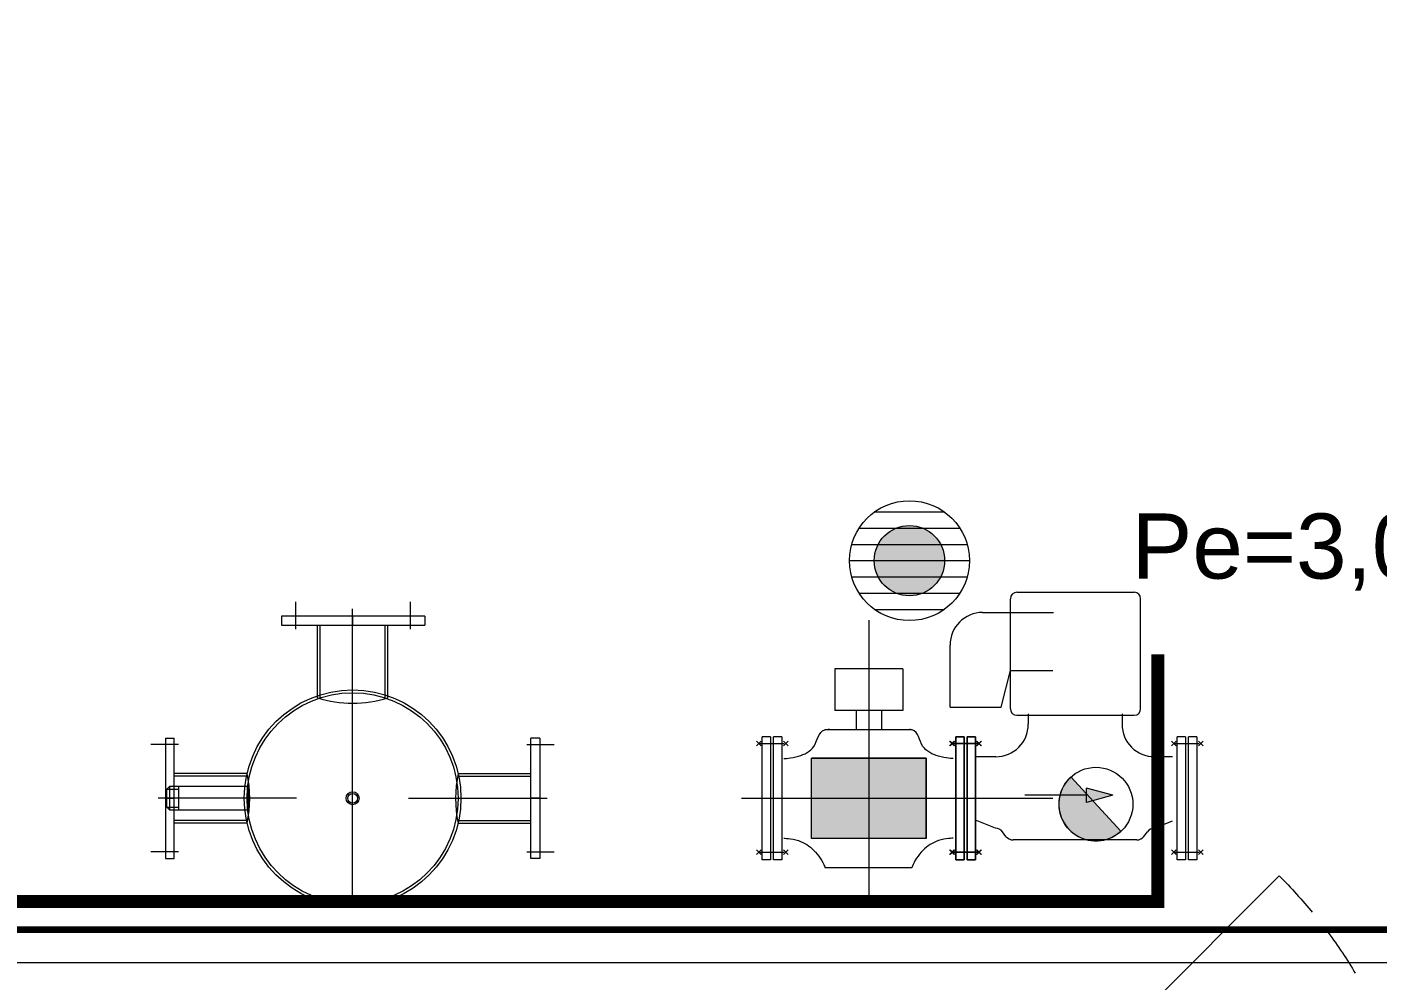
# Model space of a CAD drawing. Header units: millimetres. Extents: x 1322820 to 1391563, y 1051909 to 1098256.
# Drawn here: x 1347829 to 1349902, y 1079192 to 1080657 of the extents above; entities that cross this region are included whole.
import ezdxf

# ---------------------------------------------------------------- set-up
doc = ezdxf.new("R2010")
doc.units = ezdxf.units.MM
doc.header["$MEASUREMENT"] = 0
for name, pattern in [('Dashed', [282.222223, 141.111112, -141.111112]), ('Dot & Dashed', [335.138881, 176.388884, -88.194442, 0, -70.555556]), ('DUBLU_INTRERUPT', [1.093612, 0.529167, -0.211667, 0.141111, -0.211667]), ('Linie de axa (2)', [17025.055165, 8960.555286, -4480.277643, 0, -3584.222236]), ('pard', [115, 75, -40]), ('R', [10414, 5080, -2540, 254, -2540]), ('R (4)', [10414, 5080, -2540, 254, -2540]), ('strich_line', [2032, 1016, -1016])]:
    doc.linetypes.add(name, pattern=pattern)
doc.layers.get('0').update_dxf_attribs({"true_color": 0x787878})
doc.layers.add('calorifere_Pen_No__1', color=250, linetype='Continuous', lineweight=13)
doc.layers.add('Circuite', color=7, linetype='Continuous', lineweight=25)
for name, color, linetype, true_color in [('instalatii - echipamente', 7, 'Continuous', 0x787878), ('New_ARCHICAD Windows', 7, 'Continuous', 0x787878), ('New_rezistenta - pereti de rezistenta', 7, 'Continuous', 0x787878)]:
    doc.layers.add(name, color=color, linetype=linetype, true_color=true_color)
for name, color, linetype, lineweight, true_color in [('instalatii - echipamente_Pen_No__1', 7, 'Continuous', 13, 0x787878), ('instalatii - echipamente_Pen_No__102', 7, 'Continuous', 13, 0x787878), ('instalatii - echipamente_Pen_No__244', 7, 'Continuous', 13, 0x787878), ('instalatii - echipamente_Pen_No__99', 7, 'Continuous', 13, 0x787878), ('New_ARCHICAD Windows_Pen_No__1', 7, 'Continuous', 13, 0x787878), ('New_ARCHICAD Windows_Pen_No__21', 7, 'Continuous', 20, 0x787878), ('New_arhitectura - suprafete DTAC_Pen_No__14', 7, 'Continuous', 18, 0x787878), ('New_instalatii - echipamente_Pen_No__1', 7, 'Continuous', 13, 0x787878), ('New_instalatii - echipamente_Pen_No__102', 7, 'Continuous', 13, 0x787878)]:
    doc.layers.add(name, color=color, linetype=linetype, lineweight=lineweight, true_color=true_color)
doc.styles.add('GENERATED_STYLE_4', font='arialbi.ttf')
doc.linetypes.add('1_ - 1_100', pattern='A,0,[6,A.39 PLAN MOBILARE - PLAN TERASA1.Shx,S=5.555556,R=0,X=0,Y=4.75314e-16],-700,0', length=700)

# ---------------------------------------------------------------- blocks, each defined once
blk = doc.blocks.new('Horizontal Multi-Sash Window 23')
at = {"layer": 'New_ARCHICAD Windows_Pen_No__1', "color": 7, "linetype": 'Continuous', "lineweight": 13}
for p, q in [((975, 25), (427, 573)), ((-1000, 200), (-1000, 300)), ((-1000, 300), (1000, 300)), ((1000, 300), (1000, 200)), ((250, 25), (925, 25)), ((-950, 0), (175, 0)), ((-950, -25), (175, -25)), ((175, -50), (-950, -50)), ((950, -50), (225, -50)), ((-970, -180), (970, -180))]:
    blk.add_line(p, q, dxfattribs=at)
at = {"layer": 'New_ARCHICAD Windows_Pen_No__1', "color": 7, "linetype": 'Dashed', "lineweight": 13}
blk.add_line((-1000, 200), (1000, 200), dxfattribs=at)
at = {"layer": 'New_ARCHICAD Windows_Pen_No__1', "color": 7, "linetype": 'pard', "lineweight": 13}
blk.add_arc((975, 25), 775, 135, 180, dxfattribs=at)
at = {"layer": 'New_ARCHICAD Windows_Pen_No__21', "color": 7, "linetype": 'Continuous', "lineweight": 20}
for p, q in [((-1000, 200), (-1000, 0)), ((1000, 200), (1000, 0)), ((200, 25), (250, 25)), ((200, -25), (200, 25)), ((250, 25), (250, -25)), ((250, 25), (925, 25)), ((925, -25), (925, 25)), ((925, 25), (975, 25)), ((975, 25), (975, -25)), ((-1000, 0), (-950, 0)), ((-1000, 0), (-1000, -50)), ((-1000, 0), (-1000, -50)), ((-950, 0), (-950, -50)), ((175, -50), (175, 0)), ((175, 0), (200, 0)), ((200, 0), (200, -25)), ((250, 0), (925, 0)), ((975, -25), (975, 0)), ((975, 0), (1000, 0)), ((1000, 0), (1000, -50)), ((1000, 0), (1000, -50)), ((200, -25), (225, -25)), ((250, -25), (200, -25)), ((225, -25), (225, -50)), ((925, -25), (250, -25)), ((975, -25), (925, -25)), ((950, -50), (950, -25)), ((950, -25), (975, -25)), ((-950, -50), (-1000, -50)), ((-970, -50), (-970, -180)), ((200, -50), (175, -50)), ((225, -50), (200, -50)), ((1000, -50), (950, -50)), ((970, -50), (970, -180)), ((-1000, -180), (-970, -180)), ((1000, -180), (970, -180))]:
    blk.add_line(p, q, dxfattribs=at)
blk = doc.blocks.new('Wall_15_1', base_point=(1346928.5, 1078980.6))
at = {"layer": 'New_ARCHICAD Windows', "color": 7, "linetype": 'Continuous', "lineweight": 13, "xscale": -1, "zscale": 1000}
blk.add_blockref('Horizontal Multi-Sash Window 23', (1350178.5, 1078780.6), dxfattribs=at)
blk = doc.blocks.new('Line_7_1', base_point=(1349495.9, 1079477.4))
at = {"layer": 'instalatii - echipamente', "linetype": 'Continuous', "lineweight": 0, "true_color": 0x000000}
blk.add_hatch(color=18, dxfattribs=at).paths.add_polyline_path([(1349495.9, 1079477.4), (1349455.6, 1079488.2), (1349455.6, 1079466.5)])
at = {"layer": 'instalatii - echipamente_Pen_No__1', "color": 7, "linetype": 'Continuous', "lineweight": 13}
for p, q in [((1349495.9, 1079477.4), (1349455.6, 1079488.2)), ((1349455.6, 1079466.5), (1349455.6, 1079488.2)), ((1349495.9, 1079477.4), (1349455.6, 1079466.5))]:
    blk.add_line(p, q, dxfattribs=at)
at = {"layer": 'instalatii - echipamente_Pen_No__1', "color": 7, "linetype": 'Linie de axa (2)', "lineweight": 13}
blk.add_line((1349455.6, 1079477.4), (1349360.8, 1079477.4), dxfattribs=at)
blk = doc.blocks.new('terasa')
at = {"layer": 'instalatii - echipamente_Pen_No__102', "linetype": 'Continuous', "lineweight": 0}
blk.add_hatch(color=256, dxfattribs=at).paths.add_polyline_path([(1349033.104, 1079534.158), (1349209.309, 1079534.158), (1349209.309, 1079410.958), (1349033.104, 1079410.958)])
at = {"layer": 'instalatii - echipamente_Pen_No__102', "linetype": 'Continuous', "lineweight": 13}
h = blk.add_hatch(color=256, dxfattribs=at)
edge = h.paths.add_edge_path()
edge.add_line((1349508.013, 1079422.282), (1349431.22, 1079505.723))
edge.add_arc((1349469.617, 1079464.002), 56.7, 132.62413, 222.62413)
edge.add_arc((1349469.617, 1079464.002), 56.7, 222.62413, 312.62413)
at = {"layer": 'New_instalatii - echipamente_Pen_No__102', "linetype": 'Continuous', "lineweight": 13}
blk.add_hatch(color=256, dxfattribs=at).paths.add_polyline_path([(1349237.547, 1079837.549, 1), (1349129.547, 1079837.549, 1)])
at = {"layer": 'instalatii - echipamente_Pen_No__1', "linetype": 'Linie de axa (2)', "lineweight": 13}
for p, q in [((1348241.446, 1079732.502), (1348241.446, 1079774.559)), ((1348417.446, 1079732.502), (1348417.446, 1079774.559)), ((1348060.885, 1079555.281), (1348018.829, 1079555.281)), ((1348596.118, 1079555.281), (1348638.174, 1079555.281)), ((1348948.79, 1079553.247), (1348955.949, 1079560.406)), ((1348955.949, 1079553.247), (1348948.79, 1079560.406)), ((1348951.54, 1079556.826), (1348991.26, 1079556.826)), ((1348990.062, 1079553.247), (1348997.222, 1079560.406)), ((1348997.222, 1079553.247), (1348990.062, 1079560.406)), ((1349252.351, 1079553.247), (1349245.192, 1079560.406)), ((1349245.192, 1079553.247), (1349252.351, 1079560.406)), ((1349245.97, 1079553.247), (1349253.129, 1079560.406)), ((1349253.129, 1079553.247), (1349245.97, 1079560.406)), ((1349248.72, 1079556.826), (1349288.44, 1079556.826)), ((1349290.874, 1079556.826), (1349251.154, 1079556.826)), ((1349293.624, 1079553.247), (1349286.465, 1079560.406)), ((1349286.465, 1079553.247), (1349293.624, 1079560.406)), ((1349287.242, 1079553.247), (1349294.402, 1079560.406)), ((1349294.402, 1079553.247), (1349287.242, 1079560.406)), ((1349585.97, 1079553.247), (1349593.129, 1079560.406)), ((1349593.129, 1079553.247), (1349585.97, 1079560.406)), ((1349588.72, 1079556.826), (1349628.44, 1079556.826)), ((1349627.242, 1079553.247), (1349634.402, 1079560.406)), ((1349634.402, 1079553.247), (1349627.242, 1079560.406)), ((1348060.885, 1079390.281), (1348018.829, 1079390.281)), ((1348596.118, 1079390.281), (1348638.174, 1079390.281)), ((1348948.79, 1079393.767), (1348955.949, 1079386.607)), ((1348955.949, 1079393.767), (1348948.79, 1079386.607)), ((1348951.54, 1079390.187), (1348991.26, 1079390.187)), ((1348990.062, 1079393.767), (1348997.222, 1079386.607)), ((1348997.222, 1079393.767), (1348990.062, 1079386.607)), ((1349252.351, 1079393.767), (1349245.192, 1079386.607)), ((1349245.192, 1079393.767), (1349252.351, 1079386.607)), ((1349245.97, 1079393.767), (1349253.129, 1079386.607)), ((1349253.129, 1079393.767), (1349245.97, 1079386.607)), ((1349248.72, 1079390.187), (1349288.44, 1079390.187)), ((1349290.874, 1079390.187), (1349251.154, 1079390.187)), ((1349293.624, 1079393.767), (1349286.465, 1079386.607)), ((1349286.465, 1079393.767), (1349293.624, 1079386.607)), ((1349287.242, 1079393.767), (1349294.402, 1079386.607)), ((1349294.402, 1079393.767), (1349287.242, 1079386.607)), ((1349585.97, 1079393.767), (1349593.129, 1079386.607)), ((1349593.129, 1079393.767), (1349585.97, 1079386.607)), ((1349588.72, 1079390.187), (1349628.44, 1079390.187)), ((1349627.242, 1079393.767), (1349634.402, 1079386.607)), ((1349634.402, 1079393.767), (1349627.242, 1079386.607))]:
    blk.add_line(p, q, dxfattribs=at)
at = {"layer": 'instalatii - echipamente_Pen_No__1', "linetype": 'Continuous', "lineweight": 13}
for p, q in [((1349338.603, 1079610.123), (1349338.603, 1079779.033)), ((1349348.603, 1079789.033), (1349528.603, 1079789.033)), ((1349538.603, 1079610.123), (1349538.603, 1079779.033)), ((1348439.446, 1079752.309), (1348219.446, 1079752.309)), ((1348219.446, 1079752.309), (1348219.446, 1079738.761)), ((1348328.502, 1079752.309), (1348328.502, 1079738.761)), ((1348439.446, 1079752.309), (1348439.446, 1079738.761)), ((1349295.876, 1079757.984), (1349404.876, 1079757.984)), ((1348219.446, 1079738.761), (1348439.446, 1079738.761)), ((1348274.502, 1079626.886), (1348274.502, 1079738.761)), ((1348382.502, 1079626.981), (1348382.502, 1079738.761)), ((1349245.876, 1079612.597), (1349245.876, 1079707.984)), ((1349324.145, 1079612.597), (1349338.603, 1079668.753)), ((1349338.603, 1079668.753), (1349403.938, 1079668.753)), ((1349245.876, 1079612.597), (1349324.145, 1079612.597)), ((1349348.603, 1079600.123), (1349528.603, 1079600.123)), ((1349366.015, 1079602.608), (1349366.015, 1079586.429)), ((1349509.992, 1079602.608), (1349509.992, 1079586.429)), ((1348041.079, 1079565.281), (1348041.079, 1079380.281)), ((1348041.079, 1079565.281), (1348054.626, 1079565.281)), ((1348054.626, 1079380.281), (1348054.626, 1079565.281)), ((1348602.377, 1079380.281), (1348602.377, 1079565.281)), ((1348615.924, 1079565.281), (1348602.377, 1079565.281)), ((1348615.924, 1079565.281), (1348615.924, 1079380.281)), ((1348970.246, 1079567.002), (1348957.451, 1079567.002)), ((1348957.451, 1079378.113), (1348957.451, 1079567.002)), ((1348970.246, 1079567.002), (1348970.246, 1079378.113)), ((1348987.783, 1079567.002), (1348974.988, 1079567.002)), ((1348974.988, 1079378.113), (1348974.988, 1079567.002)), ((1348987.783, 1079567.002), (1348987.783, 1079378.113)), ((1349254.631, 1079567.002), (1349267.426, 1079567.002)), ((1349254.631, 1079567.002), (1349254.631, 1079378.113)), ((1349267.426, 1079567.002), (1349254.631, 1079567.002)), ((1349254.631, 1079378.113), (1349254.631, 1079567.002)), ((1349267.426, 1079378.113), (1349267.426, 1079567.002)), ((1349267.426, 1079567.002), (1349267.426, 1079378.113)), ((1349272.168, 1079567.002), (1349284.963, 1079567.002)), ((1349272.168, 1079567.002), (1349272.168, 1079378.113)), ((1349284.963, 1079567.002), (1349272.168, 1079567.002)), ((1349272.168, 1079378.113), (1349272.168, 1079567.002)), ((1349284.963, 1079378.113), (1349284.963, 1079567.002)), ((1349284.963, 1079567.002), (1349284.963, 1079378.113)), ((1349607.426, 1079567.002), (1349594.631, 1079567.002)), ((1349594.631, 1079378.113), (1349594.631, 1079567.002)), ((1349607.426, 1079567.002), (1349607.426, 1079378.113)), ((1349624.963, 1079567.002), (1349612.168, 1079567.002)), ((1349612.168, 1079378.113), (1349612.168, 1079567.002)), ((1349624.963, 1079567.002), (1349624.963, 1079378.113)), ((1349316.015, 1079536.429), (1349284.963, 1079536.429)), ((1349587.463, 1079536.429), (1349559.992, 1079536.429)), ((1348166.407, 1079510.781), (1348054.626, 1079510.781)), ((1348490.597, 1079510.781), (1348602.377, 1079510.781)), ((1348043.45, 1079486.519), (1348048.028, 1079491.097)), ((1348043.45, 1079459.053), (1348043.45, 1079486.519)), ((1348048.028, 1079454.476), (1348048.028, 1079491.097)), ((1348048.028, 1079491.097), (1348168.45, 1079491.097)), ((1348061.761, 1079454.476), (1348061.761, 1079491.097)), ((1348168.45, 1079454.476), (1348168.45, 1079491.097)), ((1348041.079, 1079472.781), (1348054.626, 1079472.781)), ((1348615.924, 1079472.781), (1348602.377, 1079472.781)), ((1348048.028, 1079454.476), (1348043.45, 1079459.053)), ((1348168.45, 1079454.476), (1348048.028, 1079454.476)), ((1348166.502, 1079434.781), (1348054.626, 1079434.781)), ((1348490.502, 1079434.781), (1348602.377, 1079434.781)), ((1349315.455, 1079426.868), (1349284.963, 1079439.253)), ((1349331.816, 1079414.279), (1349326.422, 1079421.412)), ((1349543.626, 1079414.279), (1349549.02, 1079421.412)), ((1349559.987, 1079426.868), (1349587.463, 1079438.028)), ((1349532.659, 1079408.822), (1349342.783, 1079408.822)), ((1348041.079, 1079380.281), (1348054.626, 1079380.281)), ((1348615.924, 1079380.281), (1348602.377, 1079380.281)), ((1348970.246, 1079378.113), (1348957.451, 1079378.113)), ((1348987.783, 1079378.113), (1348974.988, 1079378.113)), ((1349254.631, 1079378.113), (1349267.426, 1079378.113)), ((1349267.426, 1079378.113), (1349254.631, 1079378.113)), ((1349272.168, 1079378.113), (1349284.963, 1079378.113)), ((1349284.963, 1079378.113), (1349272.168, 1079378.113)), ((1349607.426, 1079378.113), (1349594.631, 1079378.113)), ((1349624.963, 1079378.113), (1349612.168, 1079378.113))]:
    blk.add_line(p, q, dxfattribs=at)
at = {"layer": 'instalatii - echipamente_Pen_No__1', "linetype": 'R (4)', "lineweight": 13}
for p, q in [((1348328.502, 1079550.915), (1348328.502, 1079763.432)), ((1349121.207, 1079746.223), (1349121.207, 1079320.902)), ((1348328.502, 1079310.786), (1348328.502, 1079634.786)), ((1348242.473, 1079472.781), (1348029.956, 1079472.781)), ((1348168.45, 1079472.786), (1348032.741, 1079472.786)), ((1348414.531, 1079472.781), (1348627.048, 1079472.781))]:
    blk.add_line(p, q, dxfattribs=at)
at = {"layer": 'instalatii - echipamente_Pen_No__1', "linetype": 'Dot & Dashed', "lineweight": 13}
for p, q in [((1348278.502, 1079626.087), (1348278.502, 1079738.761)), ((1348378.502, 1079626.087), (1348378.502, 1079738.761)), ((1348167.3, 1079506.781), (1348054.626, 1079506.781)), ((1348489.703, 1079506.781), (1348602.377, 1079506.781)), ((1348167.3, 1079438.781), (1348054.626, 1079438.781)), ((1348489.703, 1079438.781), (1348602.377, 1079438.781))]:
    blk.add_line(p, q, dxfattribs=at)
at = {"layer": 'instalatii - echipamente_Pen_No__1', "linetype": 'R', "lineweight": 13}
for p, q in [((1349069.182, 1079671.631), (1349069.182, 1079607.458)), ((1349173.232, 1079671.631), (1349069.182, 1079671.631)), ((1349173.232, 1079671.631), (1349173.232, 1079607.458)), ((1349173.232, 1079607.458), (1349069.182, 1079607.458)), ((1349101.604, 1079607.458), (1349101.604, 1079578.568)), ((1349140.81, 1079607.458), (1349140.81, 1079578.568)), ((1349053.67, 1079578.568), (1349187.445, 1079578.568)), ((1349209.309, 1079534.158), (1349033.104, 1079534.158)), ((1349033.104, 1079410.958), (1349033.104, 1079534.158)), ((1349209.309, 1079410.958), (1349209.309, 1079534.158)), ((1349403.851, 1079472.558), (1348925.696, 1079472.558)), ((1349209.309, 1079410.958), (1349033.104, 1079410.958)), ((1349053.67, 1079366.547), (1349187.445, 1079366.547))]:
    blk.add_line(p, q, dxfattribs=at)
at = {"layer": 'instalatii - echipamente_Pen_No__1', "linetype": 'strich_line', "lineweight": 13}
for p, q in [((1348043.45, 1079486.519), (1348061.761, 1079486.519)), ((1348043.45, 1079459.053), (1348061.761, 1079459.053))]:
    blk.add_line(p, q, dxfattribs=at)
at = {"layer": 'instalatii - echipamente_Pen_No__1', "linetype": 'Continuous', "lineweight": 13}
for centre, radius in [((1348328.502, 1079472.786), 166.392), ((1348328.502, 1079472.786), 162), ((1349469.936, 1079463.652), 56.7), ((1348328.502, 1079472.786), 10), ((1348328.502, 1079472.786), 7.511)]:
    blk.add_circle(centre, radius, dxfattribs=at)
for centre, radius, start, end in [((1349348.603, 1079779.033), 10, 90, 180), ((1349528.603, 1079779.033), 10, 0, 90), ((1349295.876, 1079707.984), 50, 90, 180), ((1348328.278, 1079805.733), 186.847, 253.273098, 286.870129), ((1349348.603, 1079610.123), 10, 180, 270), ((1349528.603, 1079610.123), 10, 270, 0), ((1349316.015, 1079586.429), 50, 270, 0), ((1349559.992, 1079586.429), 50, 180, 270), ((1347987.655, 1079472.558), 182.793, 348.073158, 12.070129), ((1348669.348, 1079472.558), 182.793, 167.929871, 191.926842), ((1349315.455, 1079413.118), 13.75, 37.097144, 90), ((1349559.987, 1079413.118), 13.75, 90, 142.902856), ((1349342.783, 1079422.572), 13.75, 217.097144, 270), ((1349532.659, 1079422.572), 13.75, 270, 322.902856)]:
    blk.add_arc(centre, radius, start, end, dxfattribs=at)
for points in [[(1348990.453, 1079533.744), (1348990.453, 1079533.744), (1349002.078, 1079534.224), (1349013.172, 1079537.38), (1349022.427, 1079540.013), (1349031.442, 1079544.43), (1349036.777, 1079552.35), (1349042.888, 1079561.422), (1349043.405, 1079574.651), (1349053.437, 1079577.866), (1349057.014, 1079579.012), (1349060.866, 1079578.568), (1349060.866, 1079578.568)], [(1349250.662, 1079533.744), (1349250.662, 1079533.744), (1349239.042, 1079534.235), (1349227.943, 1079537.38), (1349218.681, 1079540.004), (1349209.658, 1079544.42), (1349204.338, 1079552.35), (1349198.213, 1079561.481), (1349197.787, 1079574.809), (1349187.678, 1079577.866), (1349185.823, 1079578.427), (1349183.873, 1079578.568), (1349183.873, 1079578.568)], [(1348990.453, 1079411.371), (1348990.453, 1079411.371), (1349002.194, 1079411.302), (1349013.172, 1079407.735), (1349022.171, 1079404.812), (1349030.01, 1079399.374), (1349036.777, 1079392.765), (1349044.141, 1079385.575), (1349050.139, 1079376.97), (1349053.437, 1079367.25), (1349053.516, 1079367.016), (1349053.594, 1079366.782), (1349053.67, 1079366.547)], [(1349250.662, 1079411.371), (1349250.662, 1079411.371), (1349238.921, 1079411.302), (1349227.943, 1079407.735), (1349218.944, 1079404.812), (1349211.106, 1079399.374), (1349204.338, 1079392.765), (1349196.974, 1079385.575), (1349190.976, 1079376.97), (1349187.678, 1079367.25), (1349187.599, 1079367.016), (1349187.521, 1079366.782), (1349187.445, 1079366.547)]]:
    blk.add_open_spline(points, degree=3, knots=[0, 0, 0, 0, 1, 1, 1, 2, 2, 2, 3, 3, 3, 4, 4, 4, 4], dxfattribs=at)
at = {"layer": 'instalatii - echipamente_Pen_No__244', "linetype": 'Continuous', "lineweight": 13, "flags": 128}
blk.add_lwpolyline([(1349508.013, 1079422.282), (1349431.22, 1079505.723, 0.41421356), (1349427.896, 1079425.606, 0.41421356)], format="xyb", close=True, dxfattribs=at)
at = {"layer": 'instalatii - echipamente_Pen_No__99', "linetype": 'Continuous', "lineweight": 13, "flags": 128}
blk.add_lwpolyline([(1349033.104, 1079534.158), (1349209.309, 1079534.158), (1349209.309, 1079410.958), (1349033.104, 1079410.958)], close=True, dxfattribs=at)
at = {"layer": 'New_arhitectura - suprafete DTAC_Pen_No__14', "linetype": 'Continuous', "lineweight": 18, "flags": 128}
blk.add_lwpolyline([(1351428.502, 1079220.6), (1351428.502, 1083220.6), (1346928.502, 1083220.6), (1346928.502, 1079220.6)], close=True, dxfattribs=at)
at = {"layer": 'New_instalatii - echipamente_Pen_No__1', "linetype": 'R', "lineweight": 13}
for p, q in [((1349130.058, 1079912.489), (1349237.036, 1079912.489)), ((1349106.209, 1079887.509), (1349260.884, 1079887.509)), ((1349094.929, 1079862.529), (1349272.164, 1079862.529)), ((1349091.476, 1079837.549), (1349275.618, 1079837.549)), ((1349094.929, 1079812.569), (1349272.164, 1079812.569)), ((1349106.209, 1079787.589), (1349260.884, 1079787.589)), ((1349130.058, 1079762.609), (1349237.036, 1079762.609))]:
    blk.add_line(p, q, dxfattribs=at)
at = {"layer": 'New_instalatii - echipamente_Pen_No__1', "linetype": '1_ - 1_100', "lineweight": 13}
blk.add_line((1351194.656, 1079266.76), (1347017.313, 1079266.76), dxfattribs=at)
at = {"layer": 'New_instalatii - echipamente_Pen_No__1', "linetype": 'Continuous', "lineweight": 13}
for radius in [92.071, 54]:
    blk.add_circle((1349183.547, 1079837.549), radius, dxfattribs=at)
at = {"layer": 'instalatii - echipamente', "linetype": 'Linie de axa (2)', "lineweight": 13}
blk.add_blockref('Line_7_1', (1349495.907, 1079477.358), dxfattribs=at)
at = {"layer": 'New_rezistenta - pereti de rezistenta', "lineweight": 20}
blk.add_blockref('Wall_15_1', (1346928.502, 1078980.6), dxfattribs=at)

msp = doc.modelspace()

# ---------------------------------------------------------------- block references
msp.add_blockref('terasa', (0, 0))

# ---------------------------------------------------------------- next in the draw order: linework, layer by layer
at = {"layer": 'Circuite', "lineweight": 20, "const_width": 20}
msp.add_lwpolyline([(1348024, 1083177.5), (1347018.5, 1083177.5), (1347018.5, 1079314.1), (1349564.8, 1079314.1), (1349564.8, 1079693.8)], dxfattribs=at)
at = {"layer": 'Circuite', "linetype": 'DUBLU_INTRERUPT', "lineweight": 20, "ltscale": 600, "const_width": 10}
msp.add_lwpolyline([(1346970.8, 1080506), (1346970.8, 1079271.1), (1351334.7, 1079271.1), (1351392.5, 1079271.1), (1351392.5, 1079271.1)], dxfattribs=at)

# ---------------------------------------------------------------- next in the draw order: texts
at = {"layer": 'calorifere_Pen_No__1', "color": 7, "linetype": 'Continuous', "lineweight": 13, "insert": (1349868.3, 1079850.7), "char_height": 100, "attachment_point": 5, "style": 'GENERATED_STYLE_4'}
msp.add_mtext('\\A1;{\\fArial|b0|i0|c238|p34;Pe=3,0 kW}', dxfattribs=at)

doc.saveas('drawing.dxf')
